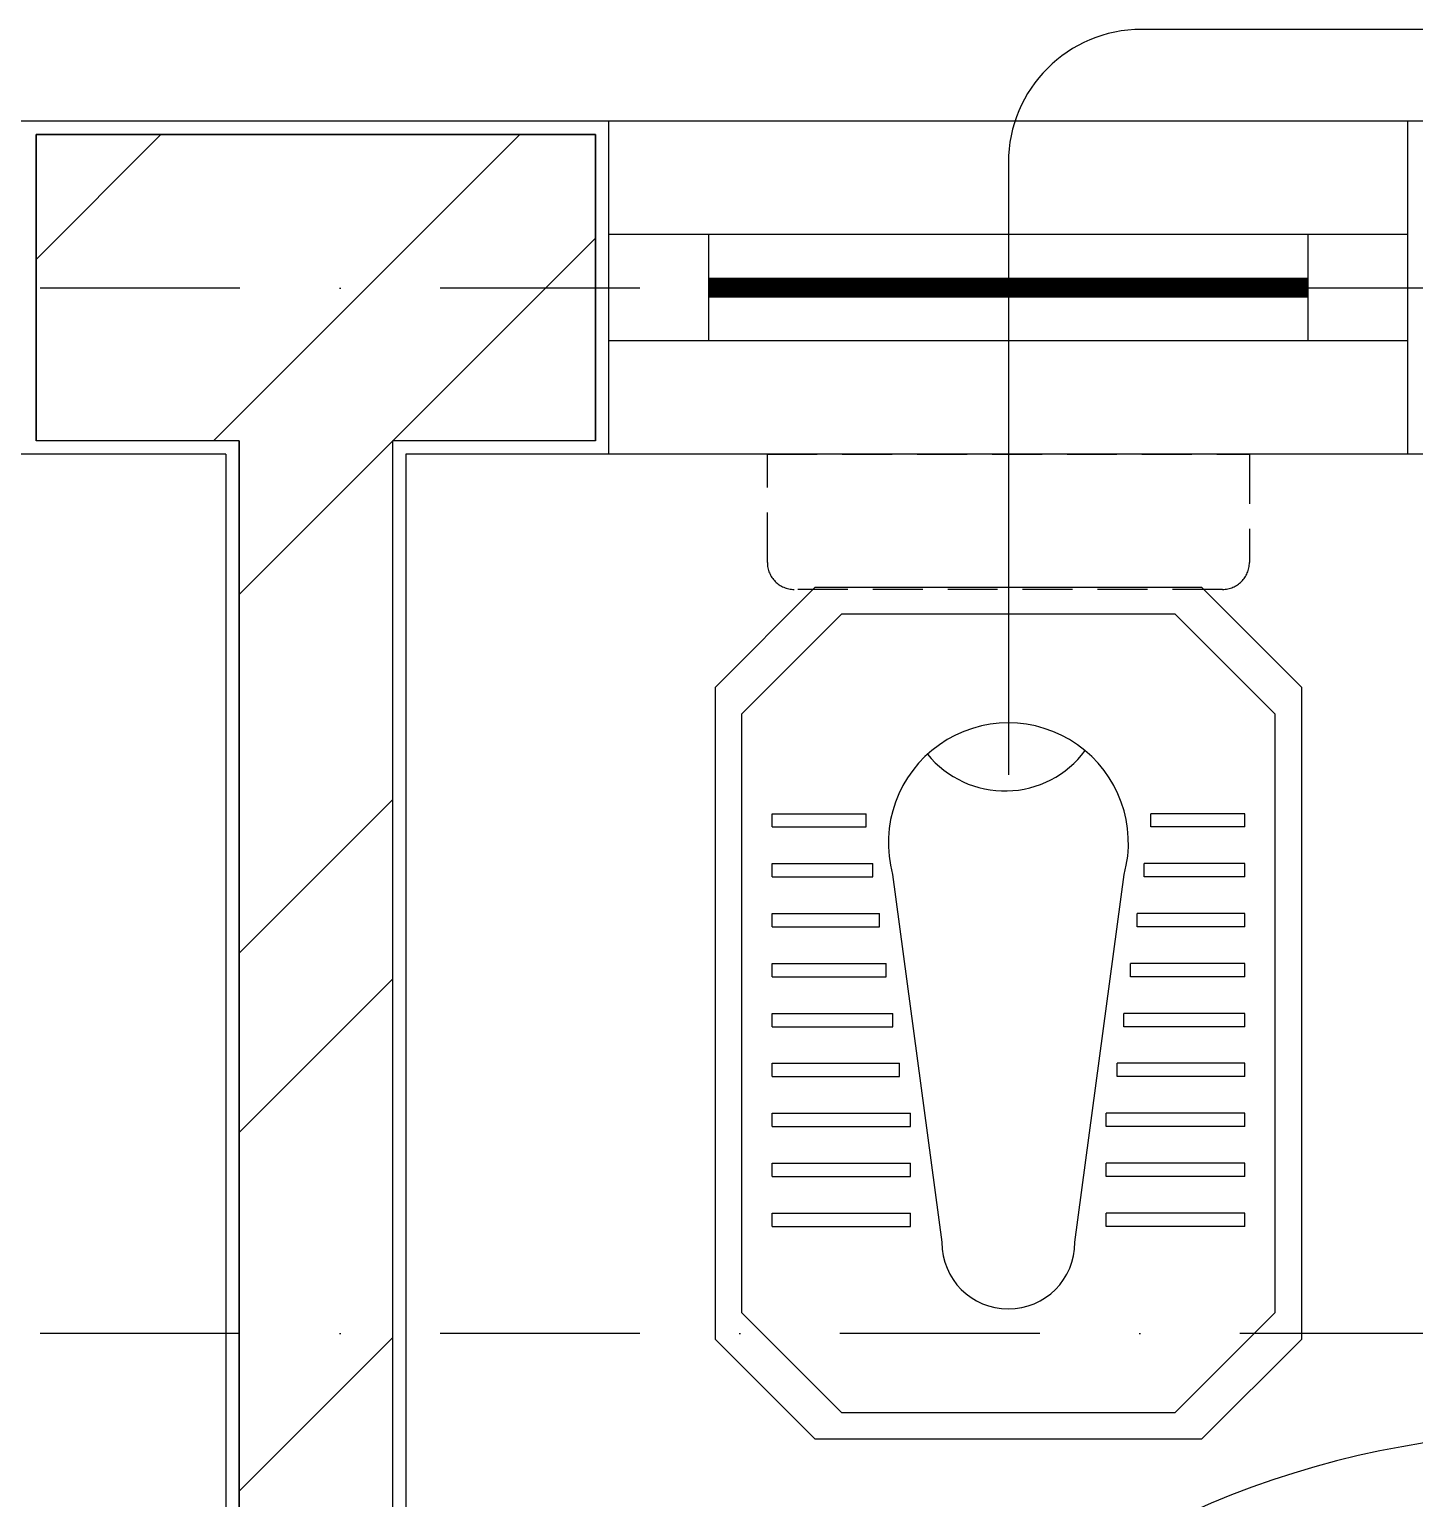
# Model space of a CAD drawing. Extents: x -437689 to -407696, y -55787 to -37037.
# Drawn here: x -434303 to -433783, y -50585 to -50033 of the extents above; entities that cross this region are included whole.
import ezdxf

# ---------------------------------------------------------------- set-up
doc = ezdxf.new("R2010")
doc.units = 0
doc.header["$LTSCALE"] = 150
doc.header["$MEASUREMENT"] = 0
for name, pattern in [('DASHDOT', [1, 0.5, -0.25, 0, -0.25]), ('HIDDEN', [9.525, 6.35, -3.175]), ('HIDDEN2', [0.1875, 0.125, -0.0625])]:
    doc.linetypes.add(name, pattern=pattern)
doc.layers.get('0').update_dxf_attribs({"linetype": 'CONTINUOUS'})
for name, color, linetype in [('DOOR', 31, 'CONTINUOUS'), ('DR', 6, 'CONTINUOUS'), ('GRID', 252, 'DASHDOT'), ('TOILET', 9, 'CONTINUOUS'), ('VENT', 8, 'HIDDEN'), ('WALL', 7, 'CONTINUOUS'), ('WIN-1', 56, 'CONTINUOUS')]:
    doc.layers.add(name, color=color, linetype=linetype)

msp = doc.modelspace()

# ---------------------------------------------------------------- linework, layer by layer
at = {"color": 9, "linetype": 'HIDDEN2'}
for p, q in [((-434025.99, -50233.33), (-434025.99, -50192.61)), ((-434025.99, -50192.61), (-433845.03, -50192.61)), ((-433845.03, -50192.61), (-433845.03, -50233.33)), ((-433855.16, -50243.45), (-434015.87, -50243.45))]:
    msp.add_line(p, q, dxfattribs=at)
for centre, start, end in [((-434015.87, -50233.33), 180, 270), ((-433855.16, -50233.33), 270, 360)]:
    msp.add_arc(centre, 10.12, start, end, dxfattribs=at)
at = {"layer": 'DOOR', "color": 8}
msp.add_arc((-433728.01, -50897.61), 337.5, 90, 180, dxfattribs=at)
at = {"layer": 'DR', "linetype": 'CONTINUOUS', "ltscale": 900}
for p, q in [((-433629.66, -50033.13), (-433885.51, -50033.13)), ((-433935.51, -50083.13), (-433935.51, -50313.04))]:
    msp.add_line(p, q, dxfattribs=at)
msp.add_arc((-433885.51, -50083.13), 50, 90, 180, dxfattribs=at)
at = {"layer": 'GRID'}
for p, q in [((-432722.96, -50130.33), (-436475.27, -50130.33)), ((-432722.96, -50522.83), (-436475.27, -50522.83)), ((-432722.96, -50522.83), (-436475.27, -50522.83))]:
    msp.add_line(p, q, dxfattribs=at)
at = {"layer": 'TOILET'}
for p, q in [((-434045.51, -50280.11), (-434008.01, -50242.61)), ((-434008.01, -50242.61), (-433863.01, -50242.61)), ((-433863.01, -50242.61), (-433825.51, -50280.11)), ((-434035.51, -50290.11), (-433998.01, -50252.61)), ((-433998.01, -50252.61), (-433873.01, -50252.61)), ((-433873.01, -50252.61), (-433835.51, -50290.11)), ((-434045.51, -50525.11), (-434045.51, -50280.11)), ((-433825.51, -50280.11), (-433825.51, -50525.11)), ((-434035.51, -50515.11), (-434035.51, -50290.11)), ((-433835.51, -50290.11), (-433835.51, -50515.11)), ((-434024.24, -50327.66), (-433988.94, -50327.66)), ((-434024.24, -50327.66), (-433988.94, -50327.66)), ((-434024.24, -50332.66), (-434024.24, -50327.66)), ((-434024.24, -50332.66), (-434024.24, -50327.66)), ((-433988.94, -50332.66), (-433988.94, -50327.66)), ((-433988.94, -50332.66), (-433988.94, -50327.66)), ((-433846.78, -50327.66), (-433882.08, -50327.66)), ((-433846.78, -50327.66), (-433882.08, -50327.66)), ((-433882.08, -50332.66), (-433882.08, -50327.66)), ((-433882.08, -50332.66), (-433882.08, -50327.66)), ((-433846.78, -50332.66), (-433846.78, -50327.66)), ((-433846.78, -50332.66), (-433846.78, -50327.66)), ((-434024.24, -50332.66), (-433988.94, -50332.66)), ((-434024.24, -50332.66), (-433988.94, -50332.66)), ((-433846.78, -50332.66), (-433882.08, -50332.66)), ((-433846.78, -50332.66), (-433882.08, -50332.66)), ((-434024.24, -50346.41), (-433986.44, -50346.41)), ((-434024.24, -50351.41), (-434024.24, -50346.41)), ((-433986.44, -50351.41), (-433986.44, -50346.41)), ((-433846.78, -50346.41), (-433884.59, -50346.41)), ((-433884.59, -50351.41), (-433884.59, -50346.41)), ((-433846.78, -50351.41), (-433846.78, -50346.41)), ((-434024.24, -50351.41), (-433986.44, -50351.41)), ((-433978.99, -50350.49), (-433960.51, -50488.64)), ((-433910.51, -50488.64), (-433892.03, -50350.49)), ((-433846.78, -50351.41), (-433884.59, -50351.41)), ((-434024.24, -50365.16), (-433983.93, -50365.16)), ((-434024.24, -50365.16), (-433983.93, -50365.16)), ((-434024.24, -50370.16), (-434024.24, -50365.16)), ((-434024.24, -50370.16), (-434024.24, -50365.16)), ((-433983.93, -50370.16), (-433983.93, -50365.16)), ((-433983.93, -50370.16), (-433983.93, -50365.16)), ((-433846.78, -50365.16), (-433887.1, -50365.16)), ((-433887.1, -50370.16), (-433887.1, -50365.16)), ((-433846.78, -50365.16), (-433887.1, -50365.16)), ((-433887.1, -50370.16), (-433887.1, -50365.16)), ((-433846.78, -50370.16), (-433846.78, -50365.16)), ((-433846.78, -50370.16), (-433846.78, -50365.16)), ((-434024.24, -50370.16), (-433983.93, -50370.16)), ((-434024.24, -50370.16), (-433983.93, -50370.16)), ((-433846.78, -50370.16), (-433887.1, -50370.16)), ((-433846.78, -50370.16), (-433887.1, -50370.16)), ((-434024.24, -50383.91), (-433981.42, -50383.91)), ((-434024.24, -50388.91), (-434024.24, -50383.91)), ((-433981.42, -50388.91), (-433981.42, -50383.91)), ((-433846.78, -50383.91), (-433889.61, -50383.91)), ((-433889.61, -50388.91), (-433889.61, -50383.91)), ((-433846.78, -50388.91), (-433846.78, -50383.91)), ((-434024.24, -50388.91), (-433981.42, -50388.91)), ((-433846.78, -50388.91), (-433889.61, -50388.91)), ((-434024.24, -50402.66), (-433978.91, -50402.66)), ((-434024.24, -50402.66), (-433978.91, -50402.66)), ((-434024.24, -50407.66), (-434024.24, -50402.66)), ((-434024.24, -50407.66), (-434024.24, -50402.66)), ((-433978.91, -50407.66), (-433978.91, -50402.66)), ((-433978.91, -50407.66), (-433978.91, -50402.66)), ((-433846.78, -50402.66), (-433892.11, -50402.66)), ((-433892.11, -50407.66), (-433892.11, -50402.66)), ((-433846.78, -50402.66), (-433892.11, -50402.66)), ((-433892.11, -50407.66), (-433892.11, -50402.66)), ((-433846.78, -50407.66), (-433846.78, -50402.66)), ((-433846.78, -50407.66), (-433846.78, -50402.66)), ((-434024.24, -50407.66), (-433978.91, -50407.66)), ((-434024.24, -50407.66), (-433978.91, -50407.66)), ((-433846.78, -50407.66), (-433892.11, -50407.66)), ((-433846.78, -50407.66), (-433892.11, -50407.66)), ((-434024.24, -50421.41), (-433976.4, -50421.41)), ((-434024.24, -50426.41), (-434024.24, -50421.41)), ((-433976.4, -50426.41), (-433976.4, -50421.41)), ((-433846.78, -50421.41), (-433894.62, -50421.41)), ((-433894.62, -50426.41), (-433894.62, -50421.41)), ((-433846.78, -50426.41), (-433846.78, -50421.41)), ((-434024.24, -50426.41), (-433976.4, -50426.41)), ((-433846.78, -50426.41), (-433894.62, -50426.41)), ((-434024.24, -50440.16), (-433972.27, -50440.16)), ((-434024.24, -50440.16), (-433972.27, -50440.16)), ((-434024.24, -50445.16), (-434024.24, -50440.16)), ((-434024.24, -50445.16), (-434024.24, -50440.16)), ((-433972.27, -50445.16), (-433972.27, -50440.16)), ((-433972.27, -50445.16), (-433972.27, -50440.16)), ((-433898.75, -50445.16), (-433898.75, -50440.16)), ((-433846.78, -50440.16), (-433898.75, -50440.16)), ((-433898.75, -50445.16), (-433898.75, -50440.16)), ((-433846.78, -50440.16), (-433898.75, -50440.16)), ((-433846.78, -50445.16), (-433846.78, -50440.16)), ((-433846.78, -50445.16), (-433846.78, -50440.16)), ((-434024.24, -50445.16), (-433972.27, -50445.16)), ((-434024.24, -50445.16), (-433972.27, -50445.16)), ((-433846.78, -50445.16), (-433898.75, -50445.16)), ((-433846.78, -50445.16), (-433898.75, -50445.16)), ((-434024.24, -50458.91), (-433972.27, -50458.91)), ((-434024.24, -50463.91), (-434024.24, -50458.91)), ((-433972.27, -50463.91), (-433972.27, -50458.91)), ((-433898.75, -50463.91), (-433898.75, -50458.91)), ((-433846.78, -50458.91), (-433898.75, -50458.91)), ((-433846.78, -50463.91), (-433846.78, -50458.91)), ((-434024.24, -50463.91), (-433972.27, -50463.91)), ((-433846.78, -50463.91), (-433898.75, -50463.91)), ((-434024.24, -50477.66), (-433972.27, -50477.66)), ((-434024.24, -50482.66), (-434024.24, -50477.66)), ((-433972.27, -50482.66), (-433972.27, -50477.66)), ((-433846.78, -50477.66), (-433898.75, -50477.66)), ((-433898.75, -50482.66), (-433898.75, -50477.66)), ((-433846.78, -50482.66), (-433846.78, -50477.66)), ((-434024.24, -50482.66), (-433972.27, -50482.66)), ((-433846.78, -50482.66), (-433898.75, -50482.66)), ((-433998.01, -50552.61), (-434035.51, -50515.11)), ((-433835.51, -50515.11), (-433873.01, -50552.61)), ((-434008.01, -50562.61), (-434045.51, -50525.11)), ((-433825.51, -50525.11), (-433863.01, -50562.61)), ((-433873.01, -50552.61), (-433998.01, -50552.61)), ((-433863.01, -50562.61), (-434008.01, -50562.61))]:
    msp.add_line(p, q, dxfattribs=at)
for centre, radius, start, end in [((-433935.51, -50338.64), 45.07, 344.7619, 195.2381), ((-433936.82, -50281.62), 37.51, 219.2263, 323.3943), ((-433935.51, -50488.64), 25, 180, 360)]:
    msp.add_arc(centre, radius, start, end, dxfattribs=at)
at = {"layer": 'VENT', "const_width": 7.5}
msp.add_lwpolyline([(-433823.01, -50130.11), (-434048.01, -50130.11)], dxfattribs=at)
at = {"layer": 'WALL', "color": 9}
for p, q in [((-433184.26, -50067.61), (-435151.76, -50067.61)), ((-434229.26, -50192.61), (-434681.76, -50192.61)), ((-434229.26, -50192.61), (-434229.26, -50857.61)), ((-434161.76, -50192.61), (-434161.76, -50857.61)), ((-433709.26, -50192.61), (-434161.76, -50192.61))]:
    msp.add_line(p, q, dxfattribs=at)
at = {"layer": 'WALL', "color": 9, "linetype": 'DASHDOT', "ltscale": 900}
for p, q in [((-434085.51, -50192.61), (-434085.51, -50067.61)), ((-433785.51, -50192.61), (-433785.51, -50067.61)), ((-434300.51, -50119.5), (-434253.63, -50072.61)), ((-434233.92, -50187.61), (-434118.92, -50072.61)), ((-434166.57, -50187.61), (-434090.51, -50111.55)), ((-434224.26, -50245.3), (-434166.76, -50187.8)), ((-434224.26, -50380.01), (-434166.76, -50322.51)), ((-434224.26, -50447.36), (-434166.76, -50389.86)), ((-434224.26, -50582.06), (-434166.76, -50524.56))]:
    msp.add_line(p, q, dxfattribs=at)
at = {"layer": 'WALL'}
for p, q in [((-434090.51, -50072.61), (-434300.51, -50072.61)), ((-434224.26, -50187.61), (-434300.51, -50187.61)), ((-434224.26, -50187.61), (-434224.26, -50862.61)), ((-434166.76, -50187.61), (-434166.76, -50862.61)), ((-434090.51, -50187.61), (-434166.76, -50187.61))]:
    msp.add_line(p, q, dxfattribs=at)
at = {"layer": 'WALL', "linetype": 'DASHDOT', "ltscale": 900}
for p, q in [((-434300.51, -50072.61), (-434300.51, -50187.61)), ((-434090.51, -50187.61), (-434090.51, -50072.61))]:
    msp.add_line(p, q, dxfattribs=at)
at = {"layer": 'WALL', "linetype": 'CONTINUOUS'}
for p, q in [((-434300.51, -50187.61), (-434300.51, -50072.61)), ((-434300.51, -50072.61), (-434090.51, -50072.61)), ((-434090.51, -50072.61), (-434090.51, -50187.61)), ((-434224.26, -50187.61), (-434300.51, -50187.61)), ((-434224.26, -50862.61), (-434224.26, -50187.61)), ((-434090.51, -50187.61), (-434166.76, -50187.61)), ((-434166.76, -50187.61), (-434166.76, -50862.61))]:
    msp.add_line(p, q, dxfattribs=at)
at = {"layer": 'WALL', "linetype": 'CONTINUOUS', "ltscale": 900}
for p, q in [((-434085.51, -50190.22), (-434085.51, -50072.61)), ((-433785.51, -50190.22), (-433785.51, -50072.61)), ((-434048.01, -50150.11), (-434048.01, -50110.11)), ((-433823.01, -50150.11), (-433823.01, -50110.11))]:
    msp.add_line(p, q, dxfattribs=at)
at = {"layer": 'WIN-1'}
for p, q in [((-433785.51, -50110.11), (-434085.51, -50110.11)), ((-433785.51, -50150.11), (-434085.51, -50150.11))]:
    msp.add_line(p, q, dxfattribs=at)

doc.saveas('drawing.dxf')
